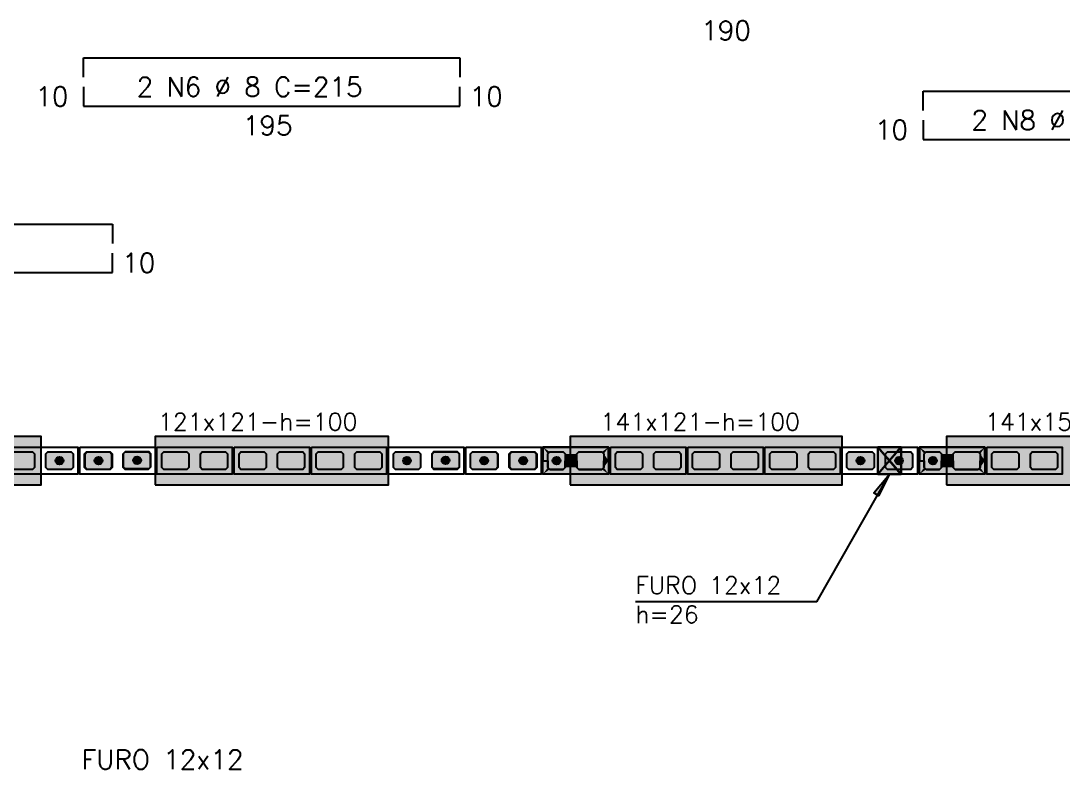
# Model space of a CAD drawing. Extents: x -2 to 121, y -2 to 61.
# Drawn here: x 18.04 to 28.84, y 21.73 to 29.49 of the extents above; entities that cross this region are included whole.
import ezdxf

# ---------------------------------------------------------------- set-up
doc = ezdxf.new("R2010")
doc.units = 0
doc.header["$MEASUREMENT"] = 0
for name, color, linetype in [('PENA_01', 1, 'CONTINUOUS'), ('PENA_02', 2, 'CONTINUOUS'), ('PENA_03', 3, 'CONTINUOUS'), ('PENA_05', 5, 'CONTINUOUS'), ('PENA_09', 254, 'CONTINUOUS'), ('PENA_11', 252, 'CONTINUOUS'), ('PENA_21', 100, 'CONTINUOUS'), ('PENA_23', 50, 'CONTINUOUS')]:
    doc.layers.add(name, color=color, linetype=linetype)
doc.styles.get("Standard").update_dxf_attribs({"font": 'ROMANS.SHX'})

msp = doc.modelspace()

# ---------------------------------------------------------------- linework, layer by layer
at = {"layer": 'PENA_01', "linetype": 'Continuous'}
for points in [[(17.897785, 24.998694), (17.917785, 25.018694), (18.157785, 25.018694), (18.177785, 24.998694), (18.177785, 24.858694), (18.157785, 24.838694), (17.917785, 24.838694), (17.897785, 24.858694), (17.897785, 24.998694)], [(18.297785, 24.998694), (18.317785, 25.018694), (18.557785, 25.018694), (18.577785, 24.998694), (18.577785, 24.858694), (18.557785, 24.838694), (18.317785, 24.838694), (18.297785, 24.858694), (18.297785, 24.998694)], [(18.697785, 24.998694), (18.717785, 25.018694), (18.957785, 25.018694), (18.977785, 24.998694), (18.977785, 24.858694), (18.957785, 24.838694), (18.717785, 24.838694), (18.697785, 24.858694), (18.697785, 24.998694)], [(19.097785, 24.998694), (19.117785, 25.018694), (19.357785, 25.018694), (19.377785, 24.998694), (19.377785, 24.858694), (19.357785, 24.838694), (19.117785, 24.838694), (19.097785, 24.858694), (19.097785, 24.998694)], [(19.497785, 24.998694), (19.517785, 25.018694), (19.757785, 25.018694), (19.777785, 24.998694), (19.777785, 24.858694), (19.757785, 24.838694), (19.517785, 24.838694), (19.497785, 24.858694), (19.497785, 24.998694)], [(19.897785, 24.998694), (19.917785, 25.018694), (20.157785, 25.018694), (20.177785, 24.998694), (20.177785, 24.858694), (20.157785, 24.838694), (19.917785, 24.838694), (19.897785, 24.858694), (19.897785, 24.998694)], [(20.297785, 24.998694), (20.317785, 25.018694), (20.557785, 25.018694), (20.577785, 24.998694), (20.577785, 24.858694), (20.557785, 24.838694), (20.317785, 24.838694), (20.297785, 24.858694), (20.297785, 24.998694)], [(20.697785, 24.998694), (20.717785, 25.018694), (20.957785, 25.018694), (20.977785, 24.998694), (20.977785, 24.858694), (20.957785, 24.838694), (20.717785, 24.838694), (20.697785, 24.858694), (20.697785, 24.998694)], [(21.097785, 24.998694), (21.117785, 25.018694), (21.357785, 25.018694), (21.377785, 24.998694), (21.377785, 24.858694), (21.357785, 24.838694), (21.117785, 24.838694), (21.097785, 24.858694), (21.097785, 24.998694)], [(21.497785, 24.998694), (21.517785, 25.018694), (21.757785, 25.018694), (21.777785, 24.998694), (21.777785, 24.858694), (21.757785, 24.838694), (21.517785, 24.838694), (21.497785, 24.858694), (21.497785, 24.998694)], [(21.897785, 24.998694), (21.917785, 25.018694), (22.157785, 25.018694), (22.177785, 24.998694), (22.177785, 24.858694), (22.157785, 24.838694), (21.917785, 24.838694), (21.897785, 24.858694), (21.897785, 24.998694)], [(22.297785, 24.998694), (22.317785, 25.018694), (22.557785, 25.018694), (22.577785, 24.998694), (22.577785, 24.858694), (22.557785, 24.838694), (22.317785, 24.838694), (22.297785, 24.858694), (22.297785, 24.998694)], [(22.697785, 24.998694), (22.717785, 25.018694), (22.957785, 25.018694), (22.977785, 24.998694), (22.977785, 24.858694), (22.957785, 24.838694), (22.717785, 24.838694), (22.697785, 24.858694), (22.697785, 24.998694)], [(23.097785, 24.998694), (23.117785, 25.018694), (23.357785, 25.018694), (23.377785, 24.998694), (23.377785, 24.858694), (23.357785, 24.838694), (23.117785, 24.838694), (23.097785, 24.858694), (23.097785, 24.998694)], [(23.517785, 25.018694), (23.657785, 25.018694), (23.677785, 24.998694), (23.677785, 24.858694), (23.657785, 24.838694), (23.517785, 24.838694), (23.497785, 24.858694), (23.497785, 24.998694), (23.517785, 25.018694)], [(23.817785, 25.018694), (24.057785, 25.018694), (24.077785, 24.998694), (24.077785, 24.858694), (24.057785, 24.838694), (23.817785, 24.838694), (23.797785, 24.858694), (23.797785, 24.998694), (23.817785, 25.018694)], [(24.197785, 24.998694), (24.217785, 25.018694), (24.457785, 25.018694), (24.477785, 24.998694), (24.477785, 24.858694), (24.457785, 24.838694), (24.217785, 24.838694), (24.197785, 24.858694), (24.197785, 24.998694)], [(24.597785, 24.998694), (24.617785, 25.018694), (24.857785, 25.018694), (24.877785, 24.998694), (24.877785, 24.858694), (24.857785, 24.838694), (24.617785, 24.838694), (24.597785, 24.858694), (24.597785, 24.998694)], [(24.997785, 24.998694), (25.017785, 25.018694), (25.257785, 25.018694), (25.277785, 24.998694), (25.277785, 24.858694), (25.257785, 24.838694), (25.017785, 24.838694), (24.997785, 24.858694), (24.997785, 24.998694)], [(25.397785, 24.998694), (25.417785, 25.018694), (25.657785, 25.018694), (25.677785, 24.998694), (25.677785, 24.858694), (25.657785, 24.838694), (25.417785, 24.838694), (25.397785, 24.858694), (25.397785, 24.998694)], [(25.797785, 24.998694), (25.817785, 25.018694), (26.057785, 25.018694), (26.077785, 24.998694), (26.077785, 24.858694), (26.057785, 24.838694), (25.817785, 24.838694), (25.797785, 24.858694), (25.797785, 24.998694)], [(26.197785, 24.998694), (26.217785, 25.018694), (26.457785, 25.018694), (26.477785, 24.998694), (26.477785, 24.858694), (26.457785, 24.838694), (26.217785, 24.838694), (26.197785, 24.858694), (26.197785, 24.998694)], [(26.597785, 24.998694), (26.617785, 25.018694), (26.857785, 25.018694), (26.877785, 24.998694), (26.877785, 24.858694), (26.857785, 24.838694), (26.617785, 24.838694), (26.597785, 24.858694), (26.597785, 24.998694)], [(26.997785, 24.998694), (27.017785, 25.018694), (27.257785, 25.018694), (27.277785, 24.998694), (27.277785, 24.858694), (27.257785, 24.838694), (27.017785, 24.838694), (26.997785, 24.858694), (26.997785, 24.998694)], [(27.417785, 25.018694), (27.557785, 25.018694), (27.577785, 24.998694), (27.577785, 24.858694), (27.557785, 24.838694), (27.417785, 24.838694), (27.397785, 24.858694), (27.397785, 24.998694), (27.417785, 25.018694)], [(27.717785, 25.018694), (27.957785, 25.018694), (27.977785, 24.998694), (27.977785, 24.858694), (27.957785, 24.838694), (27.717785, 24.838694), (27.697785, 24.858694), (27.697785, 24.998694), (27.717785, 25.018694)], [(28.097785, 24.998694), (28.117785, 25.018694), (28.357785, 25.018694), (28.377785, 24.998694), (28.377785, 24.858694), (28.357785, 24.838694), (28.117785, 24.838694), (28.097785, 24.858694), (28.097785, 24.998694)], [(28.497785, 24.998694), (28.517785, 25.018694), (28.757785, 25.018694), (28.777785, 24.998694), (28.777785, 24.858694), (28.757785, 24.838694), (28.517785, 24.838694), (28.497785, 24.858694), (28.497785, 24.998694)]]:
    msp.add_lwpolyline(points, dxfattribs=at)
at = {"layer": 'PENA_02', "linetype": 'Continuous'}
for points in [[(17.847785, 25.068694), (18.627785, 25.068694), (18.627785, 24.788694), (17.847785, 24.788694), (17.847785, 25.068694)], [(18.647785, 25.068694), (19.427785, 25.068694), (19.427785, 24.788694), (18.647785, 24.788694), (18.647785, 25.068694)], [(19.447785, 25.068694), (20.227785, 25.068694), (20.227785, 24.788694), (19.447785, 24.788694), (19.447785, 25.068694)], [(20.247785, 25.068694), (21.027785, 25.068694), (21.027785, 24.788694), (20.247785, 24.788694), (20.247785, 25.068694)], [(21.047785, 25.068694), (21.827785, 25.068694), (21.827785, 24.788694), (21.047785, 24.788694), (21.047785, 25.068694)], [(21.847785, 25.068694), (22.627785, 25.068694), (22.627785, 24.788694), (21.847785, 24.788694), (21.847785, 25.068694)], [(22.647785, 25.068694), (23.427785, 25.068694), (23.427785, 24.788694), (22.647785, 24.788694), (22.647785, 25.068694)], [(23.447785, 25.068694), (24.127785, 25.068694), (24.127785, 24.788694), (23.447785, 24.788694), (23.447785, 25.068694)], [(24.147785, 25.068694), (24.927785, 25.068694), (24.927785, 24.788694), (24.147785, 24.788694), (24.147785, 25.068694)], [(24.947785, 25.068694), (25.727785, 25.068694), (25.727785, 24.788694), (24.947785, 24.788694), (24.947785, 25.068694)], [(25.747785, 25.068694), (26.527785, 25.068694), (26.527785, 24.788694), (25.747785, 24.788694), (25.747785, 25.068694)], [(26.547785, 25.068694), (27.327785, 25.068694), (27.327785, 24.788694), (26.547785, 24.788694), (26.547785, 25.068694)], [(27.347785, 25.068694), (28.027785, 25.068694), (28.027785, 24.788694), (27.347785, 24.788694), (27.347785, 25.068694)], [(28.047785, 25.068694), (28.827785, 25.068694), (28.827785, 24.788694), (28.047785, 24.788694), (28.047785, 25.068694)]]:
    msp.add_lwpolyline(points, dxfattribs=at)
at = {"layer": 'PENA_03', "linetype": 'Continuous'}
for p, q in [((26.917189, 25.06908), (27.157189, 24.78908)), ((27.157189, 25.06908), (26.917189, 24.789078)), ((27.157828, 25.06908), (26.917828, 24.78908)), ((27.157829, 24.788308), (26.917828, 25.06908)), ((26.917828, 25.06908), (27.157828, 24.789079)), ((27.157828, 25.06908), (26.917828, 24.789077)), ((26.284475, 23.466479), (27.037888, 24.788379)), ((26.284475, 23.466479), (24.405087, 23.466479))]:
    msp.add_line(p, q, dxfattribs=at)
for points in [[(26.917189, 25.06908), (27.157189, 25.06908), (27.157189, 24.78908), (26.917189, 24.789078), (26.917189, 25.06908)], [(26.917828, 25.06908), (27.157828, 25.06908), (27.157829, 24.788308), (26.917829, 24.788308), (26.917828, 25.06908)], [(26.917828, 25.06908), (27.157828, 25.06908), (27.157828, 24.789079), (26.917828, 24.789077), (26.917828, 25.06908)], [(18.577785, 24.858694), (18.557785, 24.838694), (18.317785, 24.838694), (18.297785, 24.858694), (18.297785, 24.998694), (18.317785, 25.018694), (18.557785, 25.018694), (18.577785, 24.998694), (18.577785, 24.858694)], [(18.982124, 24.858694), (18.962124, 24.838694), (18.722124, 24.838694), (18.702124, 24.858694), (18.702124, 24.998694), (18.722124, 25.018694), (18.962124, 25.018694), (18.982124, 24.998694), (18.982124, 24.858694)], [(19.382295, 24.862862), (19.362295, 24.842862), (19.122295, 24.842862), (19.102295, 24.862862), (19.102295, 25.002862), (19.122295, 25.022862), (19.362295, 25.022862), (19.382295, 25.002862), (19.382295, 24.862862)], [(22.177785, 24.858694), (22.157785, 24.838694), (21.917785, 24.838694), (21.897785, 24.858694), (21.897785, 24.998694), (21.917785, 25.018694), (22.157785, 25.018694), (22.177785, 24.998694), (22.177785, 24.858694)], [(22.577956, 24.862862), (22.557956, 24.842862), (22.317956, 24.842862), (22.297956, 24.862862), (22.297956, 25.002862), (22.317956, 25.022862), (22.557956, 25.022862), (22.577956, 25.002862), (22.577956, 24.862862)], [(22.978126, 24.858694), (22.958126, 24.838694), (22.718126, 24.838694), (22.698126, 24.858694), (22.698126, 24.998694), (22.718126, 25.018694), (22.958126, 25.018694), (22.978126, 24.998694), (22.978126, 24.858694)], [(23.382465, 24.858694), (23.362465, 24.838694), (23.122465, 24.838694), (23.102465, 24.858694), (23.102465, 24.998694), (23.122465, 25.018694), (23.362465, 25.018694), (23.382465, 24.998694), (23.382465, 24.858694)], [(23.657785, 25.018694), (23.677785, 24.998694), (23.677785, 24.858694), (23.657785, 24.838694), (23.517785, 24.838694), (23.497785, 24.858694), (23.497785, 24.998694), (23.517785, 25.018694), (23.657785, 25.018694)], [(26.877785, 24.858694), (26.857785, 24.838694), (26.617785, 24.838694), (26.597785, 24.858694), (26.597785, 24.998694), (26.617785, 25.018694), (26.857785, 25.018694), (26.877785, 24.998694), (26.877785, 24.858694)], [(27.277785, 24.858694), (27.257785, 24.838694), (27.017785, 24.838694), (26.997785, 24.858694), (26.997785, 24.998694), (27.017785, 25.018694), (27.257785, 25.018694), (27.277785, 24.998694), (27.277785, 24.858694)], [(27.557785, 25.018694), (27.577785, 24.998694), (27.577785, 24.858694), (27.557785, 24.838694), (27.417785, 24.838694), (27.397785, 24.858694), (27.397785, 24.998694), (27.417785, 25.018694), (27.557785, 25.018694)], [(27.037888, 24.788379), (26.923224, 24.564319), (26.874724, 24.596732), (27.037888, 24.788379)]]:
    msp.add_lwpolyline(points, dxfattribs=at)
for centre in [(18.437785, 24.928694), (18.842124, 24.928694), (19.242295, 24.932862), (22.037785, 24.928694), (22.437956, 24.932862), (22.838126, 24.928694), (23.242465, 24.928694), (23.587785, 24.928694), (26.737785, 24.928694), (27.137785, 24.928694), (27.487785, 24.928694)]:
    msp.add_circle(centre, 0.04, dxfattribs=at)
for points in [[(18.477785, 24.928694), (18.417785, 24.963335), (18.400197, 24.942375)], [(18.477785, 24.928694), (18.444731, 24.968086), (18.417785, 24.963335)], [(18.477785, 24.928694), (18.468427, 24.954405), (18.444731, 24.968086)], [(18.882124, 24.928694), (18.822124, 24.963335), (18.804536, 24.942375)], [(18.882124, 24.928694), (18.84907, 24.968086), (18.822124, 24.963335)], [(18.882124, 24.928694), (18.872766, 24.954405), (18.84907, 24.968086)], [(19.282295, 24.932862), (19.222295, 24.967503), (19.204707, 24.946543)], [(19.282295, 24.932862), (19.249241, 24.972255), (19.222295, 24.967503)], [(19.282295, 24.932862), (19.272937, 24.958574), (19.249241, 24.972255)], [(22.077785, 24.928694), (22.017785, 24.963335), (22.000197, 24.942375)], [(22.077785, 24.928694), (22.044731, 24.968086), (22.017785, 24.963335)], [(22.077785, 24.928694), (22.068427, 24.954405), (22.044731, 24.968086)], [(22.477956, 24.932862), (22.417956, 24.967503), (22.400368, 24.946543)], [(22.477956, 24.932862), (22.444902, 24.972255), (22.417956, 24.967503)], [(22.477956, 24.932862), (22.468597, 24.958574), (22.444902, 24.972255)], [(22.878126, 24.928694), (22.818126, 24.963335), (22.800539, 24.942375)], [(22.878126, 24.928694), (22.845072, 24.968086), (22.818126, 24.963335)], [(22.878126, 24.928694), (22.868768, 24.954405), (22.845072, 24.968086)], [(23.282465, 24.928694), (23.222465, 24.963335), (23.204878, 24.942375)], [(23.282465, 24.928694), (23.249411, 24.968086), (23.222465, 24.963335)], [(23.282465, 24.928694), (23.273107, 24.954405), (23.249411, 24.968086)], [(23.627785, 24.928694), (23.567785, 24.963335), (23.550197, 24.942375)], [(23.627785, 24.928694), (23.594731, 24.968086), (23.567785, 24.963335)], [(23.627785, 24.928694), (23.618427, 24.954405), (23.594731, 24.968086)], [(26.777785, 24.928694), (26.717785, 24.963335), (26.700197, 24.942375)], [(26.777785, 24.928694), (26.744731, 24.968086), (26.717785, 24.963335)], [(26.777785, 24.928694), (26.768427, 24.954405), (26.744731, 24.968086)], [(27.177785, 24.928694), (27.117785, 24.963335), (27.100197, 24.942375)], [(27.177785, 24.928694), (27.144731, 24.968086), (27.117785, 24.963335)], [(27.177785, 24.928694), (27.168427, 24.954405), (27.144731, 24.968086)], [(27.527785, 24.928694), (27.467785, 24.963335), (27.450197, 24.942375)], [(27.527785, 24.928694), (27.494731, 24.968086), (27.467785, 24.963335)], [(27.527785, 24.928694), (27.518427, 24.954405), (27.494731, 24.968086)], [(18.477785, 24.928694), (18.400197, 24.942375), (18.400197, 24.915013)], [(18.477785, 24.928694), (18.400197, 24.915013), (18.417785, 24.894053)], [(18.477785, 24.928694), (18.417785, 24.894053), (18.444731, 24.889302)], [(18.477785, 24.928694), (18.444731, 24.889302), (18.468427, 24.902982)], [(18.477785, 24.928694), (18.468427, 24.902982), (18.477785, 24.928694)], [(18.882124, 24.928694), (18.804536, 24.942375), (18.804536, 24.915013)], [(18.882124, 24.928694), (18.804536, 24.915013), (18.822124, 24.894053)], [(18.882124, 24.928694), (18.822124, 24.894053), (18.84907, 24.889302)], [(18.882124, 24.928694), (18.84907, 24.889302), (18.872766, 24.902982)], [(18.882124, 24.928694), (18.872766, 24.902982), (18.882124, 24.928694)], [(19.282295, 24.932862), (19.204707, 24.946543), (19.204707, 24.919182)], [(19.282295, 24.932862), (19.204707, 24.919182), (19.222295, 24.898221)], [(19.282295, 24.932862), (19.222295, 24.898221), (19.249241, 24.89347)], [(19.282295, 24.932862), (19.249241, 24.89347), (19.272937, 24.907151)], [(19.282295, 24.932862), (19.272937, 24.907151), (19.282295, 24.932862)], [(22.077785, 24.928694), (22.000197, 24.942375), (22.000197, 24.915013)], [(22.077785, 24.928694), (22.000197, 24.915013), (22.017785, 24.894053)], [(22.077785, 24.928694), (22.017785, 24.894053), (22.044731, 24.889302)], [(22.077785, 24.928694), (22.044731, 24.889302), (22.068427, 24.902982)], [(22.077785, 24.928694), (22.068427, 24.902982), (22.077785, 24.928694)], [(22.477956, 24.932862), (22.400368, 24.946543), (22.400368, 24.919182)], [(22.477956, 24.932862), (22.400368, 24.919182), (22.417956, 24.898221)], [(22.477956, 24.932862), (22.417956, 24.898221), (22.444902, 24.89347)], [(22.477956, 24.932862), (22.444902, 24.89347), (22.468597, 24.907151)], [(22.477956, 24.932862), (22.468597, 24.907151), (22.477956, 24.932862)], [(22.878126, 24.928694), (22.800539, 24.942375), (22.800539, 24.915013)], [(22.878126, 24.928694), (22.800539, 24.915013), (22.818126, 24.894053)], [(22.878126, 24.928694), (22.818126, 24.894053), (22.845072, 24.889302)], [(22.878126, 24.928694), (22.845072, 24.889302), (22.868768, 24.902982)], [(22.878126, 24.928694), (22.868768, 24.902982), (22.878126, 24.928694)], [(23.282465, 24.928694), (23.204878, 24.942375), (23.204878, 24.915013)], [(23.282465, 24.928694), (23.204878, 24.915013), (23.222465, 24.894053)], [(23.282465, 24.928694), (23.222465, 24.894053), (23.249411, 24.889302)], [(23.282465, 24.928694), (23.249411, 24.889302), (23.273107, 24.902982)], [(23.282465, 24.928694), (23.273107, 24.902982), (23.282465, 24.928694)], [(23.627785, 24.928694), (23.550197, 24.942375), (23.550197, 24.915013)], [(23.627785, 24.928694), (23.550197, 24.915013), (23.567785, 24.894053)], [(23.627785, 24.928694), (23.567785, 24.894053), (23.594731, 24.889302)], [(23.627785, 24.928694), (23.594731, 24.889302), (23.618427, 24.902982)], [(23.627785, 24.928694), (23.618427, 24.902982), (23.627785, 24.928694)], [(26.777785, 24.928694), (26.700197, 24.942375), (26.700197, 24.915013)], [(26.777785, 24.928694), (26.700197, 24.915013), (26.717785, 24.894053)], [(26.777785, 24.928694), (26.717785, 24.894053), (26.744731, 24.889302)], [(26.777785, 24.928694), (26.744731, 24.889302), (26.768427, 24.902982)], [(26.777785, 24.928694), (26.768427, 24.902982), (26.777785, 24.928694)], [(27.177785, 24.928694), (27.100197, 24.942375), (27.100197, 24.915013)], [(27.177785, 24.928694), (27.100197, 24.915013), (27.117785, 24.894053)], [(27.177785, 24.928694), (27.117785, 24.894053), (27.144731, 24.889302)], [(27.177785, 24.928694), (27.144731, 24.889302), (27.168427, 24.902982)], [(27.177785, 24.928694), (27.168427, 24.902982), (27.177785, 24.928694)], [(27.527785, 24.928694), (27.450197, 24.942375), (27.450197, 24.915013)], [(27.527785, 24.928694), (27.450197, 24.915013), (27.467785, 24.894053)], [(27.527785, 24.928694), (27.467785, 24.894053), (27.494731, 24.889302)], [(27.527785, 24.928694), (27.494731, 24.889302), (27.518427, 24.902982)], [(27.527785, 24.928694), (27.518427, 24.902982), (27.527785, 24.928694)], [(27.037888, 24.788379), (26.923224, 24.564319), (26.874724, 24.596732)], [(27.037888, 24.788379), (26.874724, 24.596732), (27.037888, 24.788379)]]:
    msp.add_solid(points, dxfattribs=at)
at = {"layer": 'PENA_05', "linetype": 'Continuous'}
for p, q in [((18.687785, 28.90367), (18.687785, 29.10367)), ((18.687785, 29.10367), (22.587785, 29.10367)), ((22.587785, 29.10367), (22.587785, 28.90367)), ((18.687785, 28.80367), (18.687785, 28.60367)), ((22.587785, 28.60367), (22.587785, 28.80367)), ((27.387785, 28.558992), (27.387785, 28.758992)), ((27.387785, 28.758992), (31.187785, 28.758992)), ((18.687785, 28.60367), (22.587785, 28.60367)), ((27.387785, 28.458992), (27.387785, 28.258992)), ((27.387785, 28.258992), (31.187785, 28.258992)), ((7.277785, 27.380293), (18.987785, 27.380293)), ((18.987785, 27.380293), (18.987785, 27.180293)), ((18.987785, 26.880293), (18.987785, 27.080293)), ((7.277785, 26.880293), (18.987785, 26.880293))]:
    msp.add_line(p, q, dxfattribs=at)
at = {"layer": 'PENA_09', "linetype": 'Continuous'}
for points in [[(27.037663, 24.928887), (27.157828, 25.06908), (26.917828, 25.06908), (27.037663, 24.928887)], [(26.917829, 24.789081), (27.037663, 24.928887), (26.917828, 25.06908), (26.917829, 24.789081)], [(27.157829, 24.788308), (27.157828, 25.06908), (27.037663, 24.928887), (27.157829, 24.788308)], [(27.037663, 24.928887), (26.917829, 24.789081), (26.917829, 24.788308), (27.157829, 24.788308), (27.037663, 24.928887)]]:
    msp.add_lwpolyline(points, dxfattribs=at)
for points in [[(27.037663, 24.928887), (27.157828, 25.06908), (26.917828, 25.06908)], [(27.037663, 24.928887), (26.917828, 25.06908), (27.037663, 24.928887)], [(26.917829, 24.789081), (27.037663, 24.928887), (26.917828, 25.06908)], [(26.917829, 24.789081), (26.917828, 25.06908), (26.917829, 24.789081)], [(27.157829, 24.788308), (27.157828, 25.06908), (27.037663, 24.928887)], [(27.037663, 24.928887), (26.917829, 24.789081), (26.917829, 24.789081)], [(27.037663, 24.928887), (26.917829, 24.789081), (27.157829, 24.788308)], [(27.157829, 24.788308), (27.037663, 24.928887), (27.157829, 24.788308)], [(27.037663, 24.928887), (27.157829, 24.788308), (27.037663, 24.928887)]]:
    msp.add_solid(points, dxfattribs=at)
at = {"layer": 'PENA_11', "linetype": 'Continuous'}
for points in [[(18.577785, 24.858694), (18.297785, 24.998694), (18.317785, 25.018694)], [(18.577785, 24.858694), (18.297785, 24.858694), (18.297785, 24.998694)], [(18.577785, 24.858694), (18.317785, 25.018694), (18.557785, 25.018694)], [(18.577785, 24.858694), (18.557785, 25.018694), (18.577785, 24.998694)], [(18.577785, 24.858694), (18.577785, 24.998694), (18.577785, 24.858694)], [(18.982124, 24.858694), (18.702124, 24.998694), (18.722124, 25.018694)], [(18.982124, 24.858694), (18.702124, 24.858694), (18.702124, 24.998694)], [(18.982124, 24.858694), (18.722124, 25.018694), (18.962124, 25.018694)], [(18.982124, 24.858694), (18.962124, 25.018694), (18.982124, 24.998694)], [(18.982124, 24.858694), (18.982124, 24.998694), (18.982124, 24.858694)], [(19.382295, 24.862862), (19.102295, 25.002862), (19.122295, 25.022862)], [(19.382295, 24.862862), (19.102295, 24.862862), (19.102295, 25.002862)], [(19.382295, 24.862862), (19.122295, 25.022862), (19.362295, 25.022862)], [(19.382295, 24.862862), (19.362295, 25.022862), (19.382295, 25.002862)], [(19.382295, 24.862862), (19.382295, 25.002862), (19.382295, 24.862862)], [(22.177785, 24.858694), (21.897785, 24.998694), (21.917785, 25.018694)], [(22.177785, 24.858694), (21.897785, 24.858694), (21.897785, 24.998694)], [(22.177785, 24.858694), (21.917785, 25.018694), (22.157785, 25.018694)], [(22.177785, 24.858694), (22.157785, 25.018694), (22.177785, 24.998694)], [(22.177785, 24.858694), (22.177785, 24.998694), (22.177785, 24.858694)], [(22.577956, 24.862862), (22.297956, 25.002862), (22.317956, 25.022862)], [(22.577956, 24.862862), (22.297956, 24.862862), (22.297956, 25.002862)], [(22.577956, 24.862862), (22.317956, 25.022862), (22.557956, 25.022862)], [(22.577956, 24.862862), (22.557956, 25.022862), (22.577956, 25.002862)], [(22.577956, 24.862862), (22.577956, 25.002862), (22.577956, 24.862862)], [(22.978126, 24.858694), (22.698126, 24.998694), (22.718126, 25.018694)], [(22.978126, 24.858694), (22.698126, 24.858694), (22.698126, 24.998694)], [(22.978126, 24.858694), (22.718126, 25.018694), (22.958126, 25.018694)], [(22.978126, 24.858694), (22.958126, 25.018694), (22.978126, 24.998694)], [(22.978126, 24.858694), (22.978126, 24.998694), (22.978126, 24.858694)], [(23.382465, 24.858694), (23.102465, 24.998694), (23.122465, 25.018694)], [(23.382465, 24.858694), (23.102465, 24.858694), (23.102465, 24.998694)], [(23.382465, 24.858694), (23.122465, 25.018694), (23.362465, 25.018694)], [(23.382465, 24.858694), (23.362465, 25.018694), (23.382465, 24.998694)], [(23.382465, 24.858694), (23.382465, 24.998694), (23.382465, 24.858694)], [(23.657785, 25.018694), (23.517785, 24.838694), (23.497785, 24.858694)], [(23.657785, 25.018694), (23.497785, 24.858694), (23.497785, 24.998694)], [(23.657785, 25.018694), (23.497785, 24.998694), (23.517785, 25.018694)], [(23.657785, 25.018694), (23.657785, 24.838694), (23.517785, 24.838694)], [(23.657785, 25.018694), (23.517785, 25.018694), (23.657785, 25.018694)], [(23.657785, 25.018694), (23.677785, 24.998694), (23.677785, 24.858694)], [(23.657785, 25.018694), (23.677785, 24.858694), (23.657785, 24.838694)], [(26.877785, 24.858694), (26.597785, 24.998694), (26.617785, 25.018694)], [(26.877785, 24.858694), (26.597785, 24.858694), (26.597785, 24.998694)], [(26.877785, 24.858694), (26.617785, 25.018694), (26.857785, 25.018694)], [(26.877785, 24.858694), (26.857785, 25.018694), (26.877785, 24.998694)], [(26.877785, 24.858694), (26.877785, 24.998694), (26.877785, 24.858694)], [(27.277785, 24.858694), (26.997785, 24.998694), (27.017785, 25.018694)], [(27.277785, 24.858694), (26.997785, 24.858694), (26.997785, 24.998694)], [(27.277785, 24.858694), (27.017785, 25.018694), (27.257785, 25.018694)], [(27.277785, 24.858694), (27.257785, 25.018694), (27.277785, 24.998694)], [(27.277785, 24.858694), (27.277785, 24.998694), (27.277785, 24.858694)], [(27.557785, 25.018694), (27.417785, 24.838694), (27.397785, 24.858694)], [(27.557785, 25.018694), (27.397785, 24.858694), (27.397785, 24.998694)], [(27.557785, 25.018694), (27.397785, 24.998694), (27.417785, 25.018694)], [(27.557785, 25.018694), (27.557785, 24.838694), (27.417785, 24.838694)], [(27.557785, 25.018694), (27.417785, 25.018694), (27.557785, 25.018694)], [(27.557785, 25.018694), (27.577785, 24.998694), (27.577785, 24.858694)], [(27.557785, 25.018694), (27.577785, 24.858694), (27.557785, 24.838694)], [(18.577785, 24.858694), (18.317785, 24.838694), (18.297785, 24.858694)], [(18.577785, 24.858694), (18.557785, 24.838694), (18.317785, 24.838694)], [(18.982124, 24.858694), (18.722124, 24.838694), (18.702124, 24.858694)], [(18.982124, 24.858694), (18.962124, 24.838694), (18.722124, 24.838694)], [(19.382295, 24.862862), (19.122295, 24.842862), (19.102295, 24.862862)], [(19.382295, 24.862862), (19.362295, 24.842862), (19.122295, 24.842862)], [(22.177785, 24.858694), (21.917785, 24.838694), (21.897785, 24.858694)], [(22.177785, 24.858694), (22.157785, 24.838694), (21.917785, 24.838694)], [(22.577956, 24.862862), (22.317956, 24.842862), (22.297956, 24.862862)], [(22.577956, 24.862862), (22.557956, 24.842862), (22.317956, 24.842862)], [(22.978126, 24.858694), (22.718126, 24.838694), (22.698126, 24.858694)], [(22.978126, 24.858694), (22.958126, 24.838694), (22.718126, 24.838694)], [(23.382465, 24.858694), (23.122465, 24.838694), (23.102465, 24.858694)], [(23.382465, 24.858694), (23.362465, 24.838694), (23.122465, 24.838694)], [(26.877785, 24.858694), (26.617785, 24.838694), (26.597785, 24.858694)], [(26.877785, 24.858694), (26.857785, 24.838694), (26.617785, 24.838694)], [(27.277785, 24.858694), (27.017785, 24.838694), (26.997785, 24.858694)], [(27.277785, 24.858694), (27.257785, 24.838694), (27.017785, 24.838694)]]:
    msp.add_solid(points, dxfattribs=at)
at = {"layer": 'PENA_21', "linetype": 'Continuous'}
for points in [[(23.447785, 24.928694), (23.497785, 24.928694), (23.497785, 24.998694), (23.517785, 25.018694), (23.657785, 25.018694), (23.677785, 24.998694), (23.677785, 24.928694), (23.797785, 24.928694), (23.797785, 24.998694), (23.817785, 25.018694), (24.057785, 25.018694), (24.077785, 24.998694), (24.077785, 24.928694), (24.127785, 24.928694), (24.127785, 25.068694), (23.447785, 25.068694), (23.447785, 24.928694)], [(27.347785, 24.928694), (27.397785, 24.928694), (27.397785, 24.998694), (27.417785, 25.018694), (27.557785, 25.018694), (27.577785, 24.998694), (27.577785, 24.928694), (27.697785, 24.928694), (27.697785, 24.998694), (27.717785, 25.018694), (27.957785, 25.018694), (27.977785, 24.998694), (27.977785, 24.928694), (28.027785, 24.928694), (28.027785, 25.068694), (27.347785, 25.068694), (27.347785, 24.928694)], [(23.447785, 24.928694), (23.497785, 24.928694), (23.497785, 24.858694), (23.517785, 24.838694), (23.657785, 24.838694), (23.677785, 24.858694), (23.677785, 24.928694), (23.797785, 24.928694), (23.797785, 24.858694), (23.817785, 24.838694), (24.057785, 24.838694), (24.077785, 24.858694), (24.077785, 24.928694), (24.127785, 24.928694), (24.127785, 24.788694), (23.447785, 24.788694), (23.447785, 24.928694)], [(27.347785, 24.928694), (27.397785, 24.928694), (27.397785, 24.858694), (27.417785, 24.838694), (27.557785, 24.838694), (27.577785, 24.858694), (27.577785, 24.928694), (27.697785, 24.928694), (27.697785, 24.858694), (27.717785, 24.838694), (27.957785, 24.838694), (27.977785, 24.858694), (27.977785, 24.928694), (28.027785, 24.928694), (28.027785, 24.788694), (27.347785, 24.788694), (27.347785, 24.928694)]]:
    msp.add_lwpolyline(points, dxfattribs=at)
for points in [[(24.127785, 25.068694), (23.447785, 25.068694), (23.517785, 25.018694)], [(23.447785, 25.068694), (23.447785, 24.928694), (23.497785, 24.928694)], [(23.447785, 25.068694), (23.497785, 24.928694), (23.497785, 24.998694)], [(23.447785, 25.068694), (23.497785, 24.998694), (23.517785, 25.018694)], [(24.127785, 25.068694), (23.517785, 25.018694), (23.657785, 25.018694)], [(24.127785, 25.068694), (23.657785, 25.018694), (23.677785, 24.998694)], [(24.127785, 25.068694), (23.677785, 24.998694), (23.817785, 25.018694)], [(24.127785, 25.068694), (23.817785, 25.018694), (24.057785, 25.018694)], [(24.127785, 25.068694), (24.057785, 25.018694), (24.077785, 24.998694)], [(24.127785, 25.068694), (24.077785, 24.998694), (24.127785, 24.928694)], [(28.027785, 25.068694), (27.347785, 25.068694), (27.417785, 25.018694)], [(27.347785, 25.068694), (27.347785, 24.928694), (27.397785, 24.928694)], [(27.347785, 25.068694), (27.397785, 24.928694), (27.397785, 24.998694)], [(27.347785, 25.068694), (27.397785, 24.998694), (27.417785, 25.018694)], [(28.027785, 25.068694), (27.417785, 25.018694), (27.557785, 25.018694)], [(28.027785, 25.068694), (27.557785, 25.018694), (27.577785, 24.998694)], [(28.027785, 25.068694), (27.577785, 24.998694), (27.717785, 25.018694)], [(28.027785, 25.068694), (27.717785, 25.018694), (27.957785, 25.018694)], [(28.027785, 25.068694), (27.957785, 25.018694), (27.977785, 24.998694)], [(28.027785, 25.068694), (27.977785, 24.998694), (28.027785, 24.928694)], [(23.677785, 24.998694), (23.797785, 24.998694), (23.817785, 25.018694)], [(23.677785, 24.998694), (23.677785, 24.928694), (23.797785, 24.928694)], [(23.677785, 24.998694), (23.797785, 24.928694), (23.797785, 24.998694)], [(24.127785, 24.928694), (24.077785, 24.998694), (24.077785, 24.928694)], [(27.577785, 24.998694), (27.697785, 24.998694), (27.717785, 25.018694)], [(27.577785, 24.998694), (27.577785, 24.928694), (27.697785, 24.928694)], [(27.577785, 24.998694), (27.697785, 24.928694), (27.697785, 24.998694)], [(28.027785, 24.928694), (27.977785, 24.998694), (27.977785, 24.928694)], [(23.447785, 24.788694), (23.447785, 24.928694), (23.497785, 24.928694)], [(23.447785, 24.788694), (23.497785, 24.928694), (23.497785, 24.858694)], [(23.447785, 24.788694), (23.497785, 24.858694), (23.517785, 24.838694)], [(24.127785, 24.788694), (23.657785, 24.838694), (23.677785, 24.858694)], [(23.677785, 24.858694), (23.677785, 24.928694), (23.797785, 24.928694)], [(23.677785, 24.858694), (23.797785, 24.928694), (23.797785, 24.858694)], [(24.127785, 24.788694), (23.677785, 24.858694), (23.817785, 24.838694)], [(23.677785, 24.858694), (23.797785, 24.858694), (23.817785, 24.838694)], [(24.127785, 24.788694), (24.057785, 24.838694), (24.077785, 24.858694)], [(24.127785, 24.788694), (24.077785, 24.858694), (24.127785, 24.928694)], [(24.127785, 24.928694), (24.077785, 24.858694), (24.077785, 24.928694)], [(27.347785, 24.788694), (27.347785, 24.928694), (27.397785, 24.928694)], [(27.347785, 24.788694), (27.397785, 24.928694), (27.397785, 24.858694)], [(27.347785, 24.788694), (27.397785, 24.858694), (27.417785, 24.838694)], [(28.027785, 24.788694), (27.557785, 24.838694), (27.577785, 24.858694)], [(27.577785, 24.858694), (27.577785, 24.928694), (27.697785, 24.928694)], [(27.577785, 24.858694), (27.697785, 24.928694), (27.697785, 24.858694)], [(28.027785, 24.788694), (27.577785, 24.858694), (27.717785, 24.838694)], [(27.577785, 24.858694), (27.697785, 24.858694), (27.717785, 24.838694)], [(28.027785, 24.788694), (27.957785, 24.838694), (27.977785, 24.858694)], [(28.027785, 24.788694), (27.977785, 24.858694), (28.027785, 24.928694)], [(28.027785, 24.928694), (27.977785, 24.858694), (27.977785, 24.928694)], [(24.127785, 24.788694), (23.447785, 24.788694), (23.517785, 24.838694)], [(24.127785, 24.788694), (23.517785, 24.838694), (23.657785, 24.838694)], [(24.127785, 24.788694), (23.817785, 24.838694), (24.057785, 24.838694)], [(28.027785, 24.788694), (27.347785, 24.788694), (27.417785, 24.838694)], [(28.027785, 24.788694), (27.417785, 24.838694), (27.557785, 24.838694)], [(28.027785, 24.788694), (27.717785, 24.838694), (27.957785, 24.838694)]]:
    msp.add_solid(points, dxfattribs=at)
at = {"layer": 'PENA_23', "linetype": 'Continuous'}
for points in [[(15.427785, 24.678694), (18.247785, 24.678694), (18.247785, 25.178694), (15.427785, 25.178694), (15.427785, 24.678694)], [(15.427785, 24.678694), (18.247785, 24.678694), (18.247785, 25.178694), (15.427785, 25.178694), (15.427785, 24.678694)], [(19.427785, 24.678694), (21.847785, 24.678694), (21.847785, 25.178694), (19.427785, 25.178694), (19.427785, 24.678694)], [(19.427785, 24.678694), (21.847785, 24.678694), (21.847785, 25.178694), (19.427785, 25.178694), (19.427785, 24.678694)], [(23.727785, 24.678694), (26.547785, 24.678694), (26.547785, 25.178694), (23.727785, 25.178694), (23.727785, 24.678694)], [(23.727785, 24.678694), (26.547785, 24.678694), (26.547785, 25.178694), (23.727785, 25.178694), (23.727785, 24.678694)], [(27.627785, 24.678694), (30.447785, 24.678694), (30.447785, 25.178694), (27.627785, 25.178694), (27.627785, 24.678694)], [(27.627785, 24.678694), (30.447785, 24.678694), (30.447785, 25.178694), (27.627785, 25.178694), (27.627785, 24.678694)]]:
    msp.add_lwpolyline(points, dxfattribs=at)
for points in [[(15.427785, 24.678694), (18.247785, 24.678694), (18.247785, 25.178694)], [(15.427785, 24.678694), (18.247785, 25.178694), (15.427785, 25.178694)], [(15.427785, 24.678694), (18.247785, 24.678694), (18.247785, 25.178694)], [(15.427785, 24.678694), (18.247785, 25.178694), (15.427785, 25.178694)], [(19.427785, 24.678694), (21.847785, 24.678694), (21.847785, 25.178694)], [(19.427785, 24.678694), (21.847785, 25.178694), (19.427785, 25.178694)], [(19.427785, 24.678694), (19.427785, 25.178694), (19.427785, 24.678694)], [(19.427785, 24.678694), (21.847785, 24.678694), (21.847785, 25.178694)], [(19.427785, 24.678694), (21.847785, 25.178694), (19.427785, 25.178694)], [(19.427785, 24.678694), (19.427785, 25.178694), (19.427785, 24.678694)], [(23.727785, 24.678694), (26.547785, 24.678694), (26.547785, 25.178694)], [(23.727785, 24.678694), (26.547785, 25.178694), (23.727785, 25.178694)], [(23.727785, 24.678694), (23.727785, 25.178694), (23.727785, 24.678694)], [(23.727785, 24.678694), (26.547785, 24.678694), (26.547785, 25.178694)], [(23.727785, 24.678694), (26.547785, 25.178694), (23.727785, 25.178694)], [(23.727785, 24.678694), (23.727785, 25.178694), (23.727785, 24.678694)], [(27.627785, 24.678694), (30.447785, 24.678694), (30.447785, 25.178694)], [(27.627785, 24.678694), (30.447785, 25.178694), (27.627785, 25.178694)], [(27.627785, 24.678694), (27.627785, 25.178694), (27.627785, 24.678694)], [(27.627785, 24.678694), (30.447785, 24.678694), (30.447785, 25.178694)], [(27.627785, 24.678694), (30.447785, 25.178694), (27.627785, 25.178694)], [(27.627785, 24.678694), (27.627785, 25.178694), (27.627785, 24.678694)]]:
    msp.add_solid(points, dxfattribs=at)

# ---------------------------------------------------------------- texts
at = {"layer": 'PENA_03', "linetype": 'Continuous'}
for s, height, p in [('190', 0.2, (25.087785, 29.287802)), ('2 N6 %%c 8 C=215', 0.2, (19.237785, 28.70367)), ('10', 0.2, (18.187785, 28.60367)), ('10', 0.2, (22.687785, 28.60367)), ('2 N8 %%c 8 C=210', 0.2, (27.887785, 28.358992)), ('195', 0.2, (20.337785, 28.30367)), ('10', 0.2, (26.887785, 28.258992)), ('10', 0.2, (19.087785, 26.880293)), ('121x121-h=100', 0.18, (19.457809, 25.242567)), ('141x121-h=100', 0.18, (24.043044, 25.242567)), ('141x151-h=70', 0.18, (28.028758, 25.242567)), ('FURO 12x12', 0.18, (24.404943, 23.547257)), ('h=26', 0.18, (24.405385, 23.244817)), ('FURO 12x12', 0.2, (18.664399, 21.731168))]:
    msp.add_text(s, height=height, dxfattribs=at).set_placement(p)

doc.saveas('drawing.dxf')
